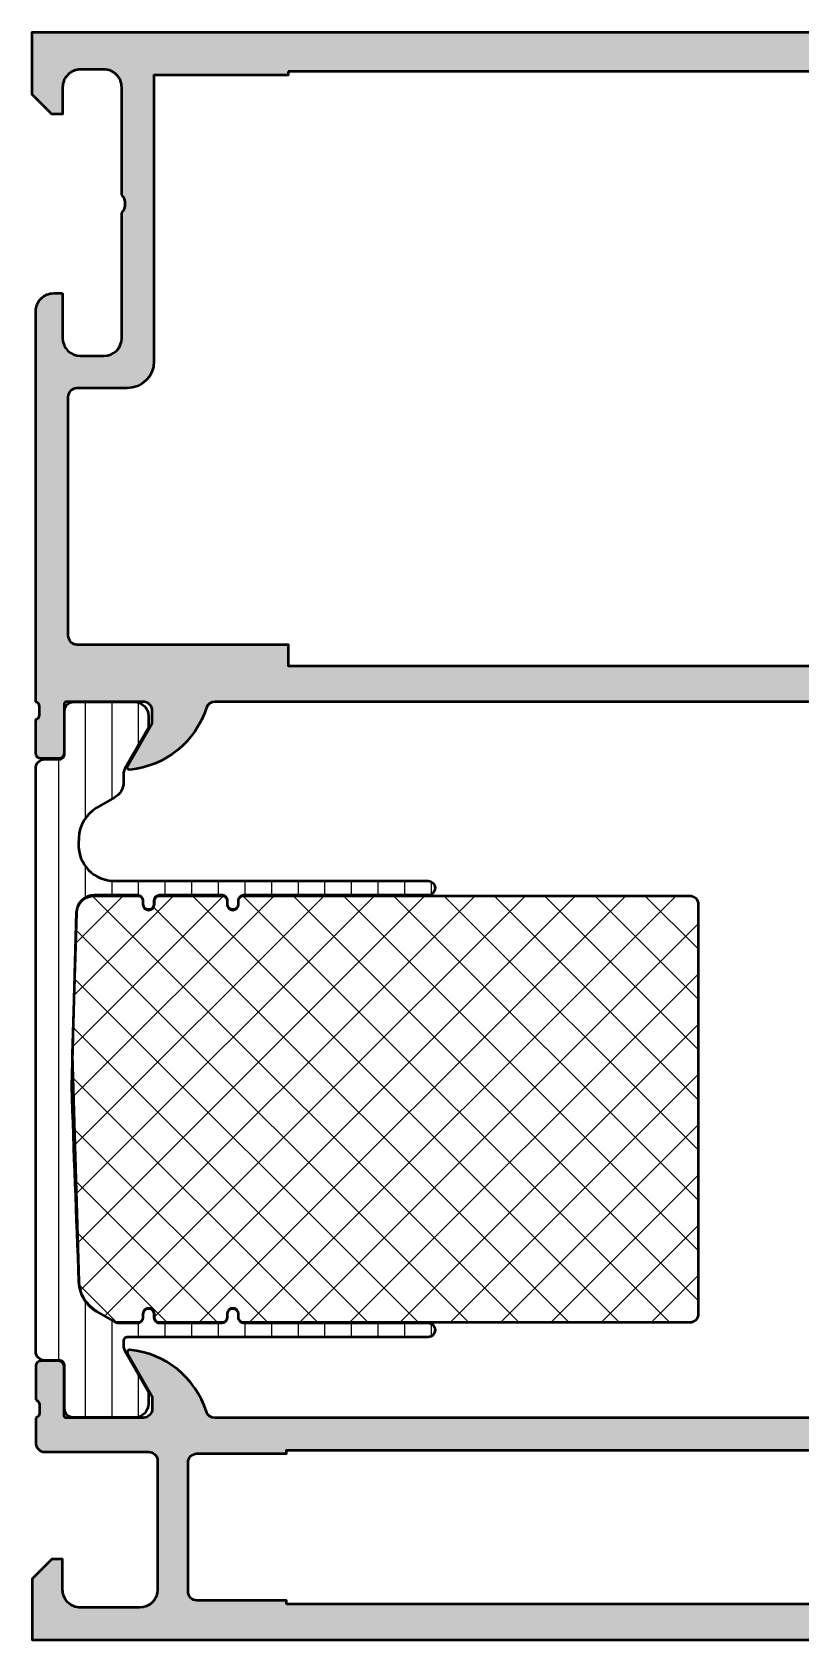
# Model space of a CAD drawing. Extents: x 0 to 111, y 0 to 90.
# Drawn here: x 0 to 42.9, y 0 to 89.8 of the extents above; entities that cross this region are included whole.
import ezdxf

# ---------------------------------------------------------------- set-up
doc = ezdxf.new("R2010")
doc.units = 0
for name, color, linetype, lineweight in [('0S-Alu contour', 7, 'Continuous', 50), ('0S-Alu hatch', 252, 'Continuous', 25), ('0S-Plastic contour', 254, 'Continuous', 50), ('0S-Plastic hatch', 253, 'Continuous', 25), ('0S-PT contour', 91, 'Continuous', 50), ('0S-PT hatch', 103, 'Continuous', 25)]:
    doc.layers.add(name, color=color, linetype=linetype, lineweight=lineweight)

# ---------------------------------------------------------------- blocks, each defined once
blk = doc.blocks.new('439180__2354F98F_A132_4ADD_9F94_4136A7628D00_')
at = {"layer": '0S-PT hatch'}
h = blk.add_hatch(dxfattribs=at)
h.set_pattern_fill('ANSI37', color=256, scale=0.625, angle=90, style=0)
h.set_pattern_definition([(135, (0, 0), (-1.403165018917055, -1.403165018917055), []), (225, (0, 0), (1.403165018917055, -1.403165018917055), [])])
edge = h.paths.add_edge_path()
edge.add_line((37.18214001918626, 41.08368987737298), (37.18214001918627, 18.20368987737291))
edge.add_ellipse((36.70214001918626, 18.20368987737293), major_axis=(-0.480000000000011, 0), ratio=1, start_angle=90, end_angle=180, ccw=False)
edge.add_line((36.70214001918626, 17.72368987737292), (11.80166682665924, 17.72368987737291))
edge.add_ellipse((11.80166682665924, 18.0036898773729), major_axis=(-0.2799999999999905, 0), ratio=1, start_angle=0, end_angle=90.00000000000068, ccw=False)
edge.add_line((11.52166682665925, 18.0036898773729), (11.52166682665925, 18.20368987737294))
edge.add_arc((11.20166682665924, 18.20368987737289), 0.3200000000000092, 0, 180)
edge.add_line((10.88166682665923, 18.20368987737283), (10.88166682665929, 18.00368987737305))
edge.add_ellipse((10.60166682665924, 18.00368987737297), major_axis=(-0.2800000000000526, 0), ratio=1, start_angle=90.00000000000028, end_angle=180, ccw=False)
edge.add_line((10.60166682665924, 17.72368987737292), (7.102139816429328, 17.72368987737291))
edge.add_ellipse((7.10213981642933, 18.00368963885276), major_axis=(-0.2799997614798499, 0), ratio=1, start_angle=0, end_angle=89.99999999999972, ccw=False)
edge.add_line((6.82214005494948, 18.00368963885276), (6.82214005494948, 18.20368963885277))
edge.add_arc((6.502140054949471, 18.20368963885271), 0.3200000000000092, 0, 180)
edge.add_line((6.182140054949462, 18.20368963885266), (6.18214005494952, 18.00368963885287))
edge.add_ellipse((5.902140293469642, 18.00368963885279), major_axis=(-0.2799997614798775, 0), ratio=1, start_angle=90, end_angle=180, ccw=False)
edge.add_line((5.902140293469642, 17.72368987737292), (4.738038885791553, 17.72368987737292))
edge.add_ellipse((4.738038885791543, 17.9036898770043), major_axis=(-0.1799999996313808, 0), ratio=1, start_angle=60.00000534630931, end_angle=90.00000000000313, ccw=False)
edge.add_line((4.648038900521552, 17.74780529624437), (3.611236401120019, 18.34640336937734))
edge.add_ellipse((4.60123623725604, 20.0611337545601), major_axis=(-1.979999992277359, 0), ratio=1, start_angle=2.037914385525198, end_angle=60.000005346308285, ccw=False)
edge.add_line((2.622488566983952, 19.99072333763818), (2.259120682972634, 32.69324249766313))
edge.add_line((2.259120682972634, 32.69324249766313), (2.48528535939044, 40.61585491362116))
edge.add_ellipse((3.464757365342292, 40.58368987737288), major_axis=(-0.9800000000001013, 0), ratio=1, start_angle=269.99999999999994, end_angle=358.1191307489187, ccw=False)
edge.add_line((3.464757365342293, 41.56368987737298), (5.902140500991791, 41.56368987737298))
edge.add_ellipse((5.902140500991785, 41.28368987737302), major_axis=(-0.2799999999999656, 0), ratio=1, start_angle=180, end_angle=269.9999999999989, ccw=False)
edge.add_line((6.182140500991755, 41.28368987737301), (6.182140500991755, 41.08368987737295))
edge.add_arc((6.502140500991735, 41.08368987737295), 0.3199999999999807, 180, 360)
edge.add_line((6.822140500991716, 41.08368987737295), (6.822140500991719, 41.28368987737299))
edge.add_ellipse((7.102140500991712, 41.28368987737299), major_axis=(-0.2799999999999931, 0), ratio=1, start_angle=270.00000000000074, end_angle=360, ccw=False)
edge.add_line((7.102140500991708, 41.56368987737298), (10.60166682665929, 41.56368987737297))
edge.add_ellipse((10.6016668266593, 41.28368987737299), major_axis=(-0.2799999999999869, 0), ratio=1, start_angle=180, end_angle=270.00000000000074, ccw=False)
edge.add_line((10.88166682665929, 41.28368987737299), (10.88166682665929, 41.08368987737297))
edge.add_arc((11.20166682665927, 41.08368987737297), 0.3199999999999807, 180, 360)
edge.add_line((11.52166682665925, 41.08368987737297), (11.52166682665925, 41.28368987737299))
edge.add_ellipse((11.80166682665924, 41.28368987737299), major_axis=(-0.2799999999999922, 0), ratio=1, start_angle=269.99999999999744, end_angle=360, ccw=False)
edge.add_line((11.80166682665926, 41.56368987737298), (36.70214001918626, 41.56368987737297))
edge.add_ellipse((36.70214001918628, 41.08368987737299), major_axis=(-0.4799999999999827, 0), ratio=1, start_angle=180, end_angle=270.0000000000017, ccw=False)
at = {"layer": '0S-PT contour', "color": 7}
for points in [[(3.464757365342293, 41.56368987737298), (5.902140500991791, 41.56368987737298)], [(7.102140500991708, 41.56368987737298), (10.60166682665929, 41.56368987737297)], [(11.80166682665926, 41.56368987737298), (36.70214001918626, 41.56368987737297)], [(2.622488566983952, 19.99072333763818), (2.259120682972634, 32.69324249766313), (2.48528535939044, 40.61585491362116)], [(6.182140500991755, 41.28368987737301), (6.182140500991755, 41.08368987737295)], [(6.822140500991716, 41.08368987737295), (6.822140500991719, 41.28368987737299)], [(10.88166682665929, 41.28368987737299), (10.88166682665929, 41.08368987737297)], [(11.52166682665925, 41.08368987737297), (11.52166682665925, 41.28368987737299)], [(37.18214001918626, 41.08368987737298), (37.18214001918627, 18.20368987737291)], [(4.648038900521552, 17.74780529624437), (3.611236401120019, 18.34640336937734)], [(6.182140054949462, 18.20368963885266), (6.18214005494952, 18.00368963885287)], [(6.82214005494948, 18.00368963885276), (6.82214005494948, 18.20368963885277)], [(10.88166682665923, 18.20368987737283), (10.88166682665929, 18.00368987737305)], [(11.52166682665925, 18.0036898773729), (11.52166682665925, 18.20368987737294)], [(5.902140293469642, 17.72368987737292), (4.738038885791553, 17.72368987737292)], [(10.60166682665924, 17.72368987737292), (7.102139816429328, 17.72368987737291)], [(36.70214001918626, 17.72368987737292), (11.80166682665924, 17.72368987737291)]]:
    blk.add_lwpolyline(points, dxfattribs=at)
at = {"layer": '0S-PT contour', "color": 7, "extrusion": (0, 0, -1)}
for centre, radius, start, end in [((-3.464757365342292, 40.58368987737288), 0.9800000000001013, 1.880869251081301, 90.00000000000007), ((-5.902140500991785, 41.28368987737302), 0.2799999999999656, 90.0000000000011, 180), ((-7.102140500991712, 41.28368987737299), 0.2799999999999931, 0, 89.99999999999928), ((-10.6016668266593, 41.28368987737299), 0.2799999999999869, 89.99999999999928, 180), ((-11.80166682665924, 41.28368987737299), 0.2799999999999922, 0, 90.00000000000254), ((-36.70214001918628, 41.08368987737299), 0.4799999999999827, 89.99999999999831, 180), ((-4.60123623725604, 20.0611337545601), 1.979999992277359, 299.9999946536917, 357.9620856144748), ((-5.902140293469642, 18.00368963885279), 0.2799997614798775, 180, 270), ((-7.10213981642933, 18.00368963885276), 0.2799997614798499, 270.0000000000003, 0), ((-10.60166682665924, 18.00368987737297), 0.2800000000000526, 180, 269.9999999999997), ((-11.80166682665924, 18.0036898773729), 0.2799999999999905, 269.9999999999993, 0), ((-36.70214001918626, 18.20368987737293), 0.4800000000000111, 180, 270), ((-4.738038885791543, 17.9036898770043), 0.1799999996313808, 269.9999999999969, 299.9999946536907)]:
    blk.add_arc(centre, radius, start, end, dxfattribs=at)
at = {"layer": '0S-PT contour', "color": 7}
for centre, radius, start, end in [((6.502140500991735, 41.08368987737295), 0.3199999999999807, 180, 0), ((11.20166682665927, 41.08368987737297), 0.3199999999999807, 180, 0), ((6.502140054949471, 18.20368963885271), 0.3200000000000092, 0, 180), ((11.20166682665924, 18.20368987737289), 0.3200000000000092, 0, 180)]:
    blk.add_arc(centre, radius, start, end, dxfattribs=at)
blk = doc.blocks.new('284257__CEEB3D72_3706_43A6_B25E_BE70467C201C___FA951F8F_7983_479E_BDDA_417FF3A299D3_')
at = {"layer": '0S-Plastic hatch'}
h = blk.add_hatch(dxfattribs=at)
h.set_pattern_fill('ANSI31', color=256, scale=0.4680000000000001, angle=45, style=0)
h.set_pattern_definition([(90, (0, 0), (-1.4859, 0), [])])
edge = h.paths.add_edge_path()
edge.add_line((4.600101479012338, 47.04257644602313), (3.599197473464421, 46.46470437764381))
edge.add_arc((4.599197306485367, 44.73265347366949), 2.000000000000043, 119.9999944763768, 178.2770022894831)
edge.add_line((2.600101562501926, 44.79278837524474), (2.589039088808741, 44.45569687858354))
edge.add_arc((4.587962974801576, 44.39009735108879), 2.000000000000057, 178.1203748409949, 270.0000000000004)
edge.add_line((4.587962974801589, 42.39009735108873), (22.09962788816943, 42.39009735108885))
edge.add_ellipse((22.09962788816942, 41.99009735108885), major_axis=(-0.3999999999999915, 0), ratio=1, start_angle=89.99999999999898, end_angle=269.999999999999, ccw=False)
edge.add_line((22.09962788816941, 41.59009735108886), (11.79962788816938, 41.59009735108886))
edge.add_arc((11.79962788816938, 41.29009735108886), 0.2999999999999971, 90, 180)
edge.add_line((11.49962788816938, 41.29009735108886), (11.49962788816938, 41.09009735108886))
edge.add_ellipse((11.1996278881694, 41.09009735108886), major_axis=(-0.2999999999999829, 0), ratio=1, start_angle=0, end_angle=180, ccw=False)
edge.add_line((10.89962788816941, 41.09009735108886), (10.89962788816941, 41.29009735108886))
edge.add_arc((10.59962788816942, 41.29009735108885), 0.29999999999999, 0, 90.00000000000033)
edge.add_line((10.59962788816942, 41.59009735108884), (7.100101562501836, 41.59009735108884))
edge.add_arc((7.100101562501841, 41.29009735108883), 0.2999999999999971, 90.00000000000102, 180)
edge.add_line((6.800101562501844, 41.29009735108884), (6.800101562501847, 41.09009735108884))
edge.add_ellipse((6.500101562501864, 41.09009735108884), major_axis=(-0.2999999999999829, 0), ratio=1, start_angle=0, end_angle=180, ccw=False)
edge.add_line((6.200101562501881, 41.09009735108884), (6.200101562501881, 41.29009735108888))
edge.add_arc((5.900101562501912, 41.29009735108888), 0.2999999999999687, 0, 89.99999999999797)
edge.add_line((5.900101562501923, 41.59009735108885), (3.462718426852454, 41.59009735108893))
edge.add_arc((3.462718426852419, 40.59009735108883), 1.000000000000099, 89.99999999999801, 178.1203748409627)
edge.add_line((2.46325648385595, 40.62289711483678), (2.190912333450569, 30.92552675741085))
edge.add_arc((1841.318157363059, 93.49086596562775), 1840.191143626237, 181.9483958961053, 182.2880826165981)
edge.add_arc((4.595322556088067, 20.07179498682883), 2.001753992312224, 181.3926263007283, 240.1569301089643)
edge.add_line((3.599197464195096, 18.335490334114), (4.635999963647769, 17.73689226095151))
edge.add_arc((4.735999947301575, 17.91009735072024), 0.199999999631384, 240.0000053463088, 270)
edge.add_line((4.735999947301575, 17.71009735108885), (5.900101354979764, 17.71009735108885))
edge.add_arc((5.900101354979764, 18.01009711256874), 0.2999997614798815, 270, 360)
edge.add_line((6.200101116459645, 18.01009711256882), (6.200101116459588, 18.2100971125686))
edge.add_ellipse((6.5001011164596, 18.21009711256863), major_axis=(-0.3000000000000114, 0), ratio=1, start_angle=180, end_angle=360, ccw=False)
edge.add_line((6.800101116459611, 18.21009711256866), (6.800101116459611, 18.01009711256867))
edge.add_arc((7.100100877939457, 18.01009711256867), 0.299999761479846, 180, 270.0000000000002)
edge.add_line((7.100100877939458, 17.71009735108882), (10.59962788816936, 17.71009735108884))
edge.add_arc((10.59962788816936, 18.01009735108889), 0.300000000000054, 270.0000000000003, 360)
edge.add_line((10.89962788816941, 18.01009735108898), (10.89962788816936, 18.21009735108878))
edge.add_ellipse((11.19962788816937, 18.2100973510888), major_axis=(-0.3000000000000114, 0), ratio=1, start_angle=180, end_angle=360, ccw=False)
edge.add_line((11.49962788816938, 18.21009735108884), (11.49962788816938, 18.01009735108886))
edge.add_arc((11.79962788816937, 18.01009735108886), 0.2999999999999918, 180, 269.9999999999993)
edge.add_line((11.79962788816937, 17.71009735108887), (22.09962788816941, 17.7100973510888))
edge.add_ellipse((22.09962788816942, 17.3100973510888), major_axis=(-0.3999999999999986, 0), ratio=1, start_angle=90.00000000000199, end_angle=270.00000000000205, ccw=False)
edge.add_line((22.09962788816944, 16.9100973510888), (5.30010156250184, 16.91009735108884))
edge.add_arc((5.30010156250184, 16.71009735108892), 0.1999999999999247, 90, 180)
edge.add_line((5.100101562501915, 16.71009735109144), (5.100101562498247, 16.41879077320614))
edge.add_arc((5.600101563006035, 16.41879077319984), 0.5000000005077876, 180, 209.0000000000231)
edge.add_line((5.162791708992314, 16.17638596283032), (6.500101562501836, 13.86009735108907))
edge.add_line((6.500101562501836, 13.86009735108907), (6.500101562501836, 13.21009735108881))
edge.add_ellipse((5.700101562501779, 13.21009735108881), major_axis=(-0.8000000000000566, 0), ratio=1, start_angle=89.9999999999992, end_angle=180, ccw=False)
edge.add_line((5.700101562501767, 12.41009735108875), (2.31010095695514, 12.41009735108881))
edge.add_ellipse((2.310100956955146, 12.91009735108881), major_axis=(-0.5, 0), ratio=1, start_angle=-0.007924623050882929, end_angle=89.99999999999932, ccw=False)
edge.add_line((1.810100961737613, 12.91016650647103), (1.810432890096049, 15.31004012877961))
edge.add_arc((1.510432892965633, 15.31008162200894), 0.2999999999998959, 359.9920753769031, 450.000000000001)
edge.add_line((1.510432892965628, 15.61008162200884), (0.700101562501899, 15.61008162200883))
edge.add_ellipse((0.7001015625018895, 16.11008162200883), major_axis=(-0.5000000000000071, 0), ratio=1, start_angle=0, end_angle=90.00000000000108, ccw=False)
edge.add_line((0.2001015625018818, 16.11008162200883), (0.2001015625018816, 48.69011308016871))
edge.add_ellipse((0.7001015625018419, 48.69011308016872), major_axis=(-0.4999999999999603, 0), ratio=1, start_angle=270.00000000000057, end_angle=360, ccw=False)
edge.add_line((0.7001015625018373, 49.19011308016868), (1.510432892965742, 49.1901130801687))
edge.add_arc((1.510432892965736, 49.49011308016863), 0.2999999999999332, 270.0000000000012, 360.0079247372927)
edge.add_line((1.810432890096106, 49.49015457399581), (1.810100956955319, 51.89002819471014))
edge.add_ellipse((2.310100952172725, 51.89009735108878), major_axis=(-0.5000000000000105, 0), ratio=1, start_angle=-90.00000000000142, end_angle=0.007924737292682948, ccw=False)
edge.add_line((2.310100952172737, 52.39009735108879), (5.700101562501909, 52.39009735108873))
edge.add_ellipse((5.700101562501893, 51.59009735108874), major_axis=(-0.7999999999999972, 0), ratio=1, start_angle=180, end_angle=269.99999999999886, ccw=False)
edge.add_line((6.500101562501893, 51.59009735108874), (6.500101562501892, 50.94009735108889))
edge.add_line((6.500101562501892, 50.94009735108889), (5.162791708943514, 48.62380873926301))
edge.add_arc((5.60010156261993, 48.38140392908089), 0.5000000001219166, 151.0000000000208, 180)
edge.add_line((5.100101562498013, 48.38140392907683), (5.100101562501862, 47.90860189801835))
edge.add_ellipse((4.100101562501899, 47.90860189801025), major_axis=(-0.9999999999999626, 0), ratio=1, start_angle=119.99999447637649, end_angle=180, ccw=False)
at = {"layer": '0S-Plastic contour', "color": 7}
for points in [[(2.310100952172737, 52.39009735108879), (5.700101562501909, 52.39009735108873)], [(1.810432890096106, 49.49015457399581), (1.810100956955319, 51.89002819471014)], [(6.500101562501893, 51.59009735108874), (6.500101562501892, 50.94009735108889), (5.162791708943514, 48.62380873926301)], [(0.2001015625018818, 16.11008162200883), (0.2001015625018816, 48.69011308016871)], [(0.7001015625018373, 49.19011308016868), (1.510432892965742, 49.1901130801687)], [(5.100101562498013, 48.38140392907683), (5.100101562501862, 47.90860189801835)], [(4.600101479012338, 47.04257644602313), (3.599197473464421, 46.46470437764381)], [(2.600101562501926, 44.79278837524474), (2.589039088808741, 44.45569687858354)], [(4.587962974801589, 42.39009735108873), (22.09962788816943, 42.39009735108885)], [(5.900101562501923, 41.59009735108885), (3.462718426852454, 41.59009735108893)], [(10.59962788816942, 41.59009735108884), (7.100101562501836, 41.59009735108884)], [(22.09962788816941, 41.59009735108886), (11.79962788816938, 41.59009735108886)], [(2.46325648385595, 40.62289711483678), (2.190912333450569, 30.92552675741085)], [(6.200101562501881, 41.09009735108884), (6.200101562501881, 41.29009735108888)], [(6.800101562501844, 41.29009735108884), (6.800101562501847, 41.09009735108884)], [(10.89962788816941, 41.09009735108886), (10.89962788816941, 41.29009735108886)], [(11.49962788816938, 41.29009735108886), (11.49962788816938, 41.09009735108886)], [(3.599197464195096, 18.335490334114), (4.635999963647769, 17.73689226095151)], [(6.200101116459645, 18.01009711256882), (6.200101116459588, 18.2100971125686)], [(6.800101116459611, 18.21009711256866), (6.800101116459611, 18.01009711256867)], [(10.89962788816941, 18.01009735108898), (10.89962788816936, 18.21009735108878)], [(11.49962788816938, 18.21009735108884), (11.49962788816938, 18.01009735108886)], [(4.735999947301575, 17.71009735108885), (5.900101354979764, 17.71009735108885)], [(7.100100877939458, 17.71009735108882), (10.59962788816936, 17.71009735108884)], [(11.79962788816937, 17.71009735108887), (22.09962788816941, 17.7100973510888)], [(5.100101562501915, 16.71009735109144), (5.100101562498247, 16.41879077320614)], [(5.162791708992314, 16.17638596283032), (6.500101562501836, 13.86009735108907), (6.500101562501836, 13.21009735108881)], [(22.09962788816944, 16.9100973510888), (5.30010156250184, 16.91009735108884)], [(1.510432892965628, 15.61008162200884), (0.700101562501899, 15.61008162200883)], [(1.810100961737613, 12.91016650647103), (1.810432890096049, 15.31004012877961)], [(5.700101562501767, 12.41009735108875), (2.31010095695514, 12.41009735108881)]]:
    blk.add_lwpolyline(points, dxfattribs=at)
at = {"layer": '0S-Plastic contour', "color": 7, "extrusion": (0, 0, -1)}
for centre, radius, start, end in [((-2.310100952172725, 51.89009735108878), 0.5000000000000105, 359.9920752627073, 90.00000000000142), ((-5.700101562501893, 51.59009735108874), 0.7999999999999972, 90.00000000000115, 180), ((-0.7001015625018419, 48.69011308016872), 0.4999999999999603, 0, 89.99999999999946), ((-4.100101562501899, 47.90860189801025), 0.9999999999999626, 180, 240.0000055236236), ((-22.09962788816942, 41.99009735108885), 0.3999999999999915, 90.00000000000102, 270.000000000001), ((-6.500101562501864, 41.09009735108884), 0.2999999999999829, 180, 0), ((-11.1996278881694, 41.09009735108886), 0.2999999999999829, 180, 0), ((-6.5001011164596, 18.21009711256863), 0.3000000000000114, 0, 180), ((-11.19962788816937, 18.2100973510888), 0.3000000000000114, 0, 180), ((-22.09962788816942, 17.3100973510888), 0.3999999999999986, 89.99999999999797, 269.999999999998), ((-0.7001015625018895, 16.11008162200883), 0.5000000000000071, 269.9999999999989, 0), ((-2.310100956955146, 12.91009735108881), 0.5, 270.0000000000007, 0.0079246230508812), ((-5.700101562501779, 13.21009735108881), 0.8000000000000566, 180, 270.0000000000008)]:
    blk.add_arc(centre, radius, start, end, dxfattribs=at)
at = {"layer": '0S-Plastic contour', "color": 7}
for centre, radius, start, end in [((1.510432892965736, 49.49011308016863), 0.2999999999999332, 270.0000000000012, 0.0079247372927619), ((5.60010156261993, 48.38140392908089), 0.5000000001219166, 151.0000000000208, 180), ((4.599197306485367, 44.73265347366949), 2.000000000000043, 119.9999944763768, 178.2770022894831), ((4.587962974801576, 44.39009735108879), 2.000000000000057, 178.1203748409949, 270.0000000000004), ((3.462718426852419, 40.59009735108883), 1.000000000000099, 89.99999999999801, 178.1203748409627), ((5.900101562501912, 41.29009735108888), 0.2999999999999687, 0, 89.99999999999797), ((7.100101562501841, 41.29009735108883), 0.2999999999999971, 90.00000000000102, 180), ((10.59962788816942, 41.29009735108885), 0.29999999999999, 0, 90.00000000000033), ((11.79962788816938, 41.29009735108886), 0.2999999999999971, 90, 180), ((1841.318157363059, 93.49086596562775), 1840.191143626237, 181.9483958961053, 182.2880826165981), ((4.595322556088067, 20.07179498682883), 2.001753992312224, 181.3926263007283, 240.1569301089643), ((5.900101354979764, 18.01009711256874), 0.2999997614798815, 270, 0), ((7.100100877939457, 18.01009711256867), 0.299999761479846, 180, 270.0000000000002), ((10.59962788816936, 18.01009735108889), 0.300000000000054, 270.0000000000003, 0), ((11.79962788816937, 18.01009735108886), 0.2999999999999918, 180, 269.9999999999993), ((4.735999947301575, 17.91009735072024), 0.199999999631384, 240.0000053463088, 270), ((5.30010156250184, 16.71009735108892), 0.1999999999999247, 90, 180), ((5.600101563006035, 16.41879077319984), 0.5000000005077876, 180, 209.0000000000231), ((1.510432892965633, 15.31008162200894), 0.2999999999998959, 359.9920753769031, 90.00000000000102)]:
    blk.add_arc(centre, radius, start, end, dxfattribs=at)
blk = doc.blocks.new('438230__B1112C78_155A_4A81_A418_74E95993F73A_')
at = {"layer": '0S-Alu hatch'}
h = blk.add_hatch(color=256, dxfattribs=at)
edge = h.paths.add_edge_path()
edge.add_line((1.700000000000006, 75.21339745962156), (1.700000000000007, 72.71339745962158))
edge.add_arc((2.700000000000007, 72.71339745962158), 1, 180, 270)
edge.add_line((2.700000000000007, 71.71339745962158), (3.999999999999997, 71.71339745962158))
edge.add_arc((3.999999999999997, 72.71339745962158), 1.000000000000014, 270, 360)
edge.add_line((5.000000000000011, 72.71339745962158), (5.000000000000007, 79.71339745962158))
edge.add_arc((4.475000000000006, 80.21339745962158), 0.7250000000000004, 316.3971810272964, 403.6028189727036)
edge.add_line((5.000000000000007, 80.71339745962158), (5.000000000000003, 86.71339745962159))
edge.add_arc((4.000000000000003, 86.71339745962159), 1, 0, 90.00000000000063)
edge.add_line((3.999999999999992, 87.71339745962158), (2.699999999999995, 87.71339745962158))
edge.add_arc((2.699999999999982, 86.7133974596216), 0.9999999999999715, 89.99999999999923, 180)
edge.add_line((1.70000000000001, 86.7133974596216), (1.700000000000005, 85.21339745962155))
edge.add_line((1.700000000000005, 85.21339745962155), (1.099999999999996, 85.21339745962158))
edge.add_line((1.099999999999996, 85.21339745962158), (7.8e-15, 86.31339745962156))
edge.add_line((7.8e-15, 86.31339745962156), (7.1e-15, 89.80000000000003))
edge.add_line((7.1e-15, 89.80000000000003), (86.00000000000003, 89.80000000000003))
edge.add_line((86.00000000000003, 89.80000000000003), (86.00000000000003, 86.40000000000002))
edge.add_line((86.00000000000003, 86.40000000000002), (84.90000000000003, 85.30000000000003))
edge.add_line((84.90000000000003, 85.30000000000003), (84.30000000000001, 85.29999999999998))
edge.add_line((84.30000000000001, 85.29999999999998), (84.30000000000001, 86.79999999999997))
edge.add_arc((83.3, 86.79999999999997), 1.000000000000028, 0, 90)
edge.add_line((83.3, 87.79999999999998), (82.00000000000001, 87.80000000000001))
edge.add_arc((82.00000000000001, 86.80000000000001), 1, 90, 180)
edge.add_line((81.00000000000003, 86.80000000000001), (81.00000000000003, 80.80000000000001))
edge.add_arc((81.52500000000003, 80.30000000000001), 0.7250000000000041, 136.3971810272967, 223.6028189727033)
edge.add_line((81.00000000000003, 79.80000000000001), (81.00000000000003, 72.80000000000001))
edge.add_arc((82.00000000000001, 72.80000000000001), 1, 180, 270)
edge.add_line((82.00000000000001, 71.80000000000001), (83.30000000000001, 71.80000000000001))
edge.add_arc((83.30000000000001, 72.80000000000001), 1, 270, 360)
edge.add_line((84.30000000000001, 72.80000000000001), (84.30000000000001, 75.30000000000001))
edge.add_line((84.30000000000001, 75.30000000000001), (84.80000000000003, 75.30000000000001))
edge.add_ellipse((84.80000000000003, 74.30000000000003), major_axis=(-0.9999999999999857, 0), ratio=1, start_angle=180, end_angle=270.0000000000008, ccw=False)
edge.add_line((85.80000000000001, 74.30000000000001), (85.80000000000001, 69.79999999999998))
edge.add_ellipse((85.29999999999998, 69.8), major_axis=(-0.5000000000000142, 0), ratio=1, start_angle=90, end_angle=180, ccw=False)
edge.add_line((85.29999999999998, 69.29999999999998), (84.30000000000005, 69.29999999999998))
edge.add_line((84.30000000000005, 69.29999999999998), (84.30000000000001, 70.10000000000002))
edge.add_line((84.30000000000001, 70.10000000000002), (81.30000000000003, 70.10000000000001))
edge.add_arc((81.30000000000003, 69.79999999999998), 0.3000000000000256, 90, 180)
edge.add_line((81, 69.79999999999995), (80.99999999999994, 52.39999999999929))
edge.add_arc((81.078836446543, 52.13247940800618), 0.2788950563274228, 106.4198764194943, 181.164589374096)
edge.add_line((80.79999899999996, 52.12681100000782), (80.79999899999996, 51.67321700000775))
edge.add_arc((81.0788670956431, 51.66755634053071), 0.2789255417371288, 178.8371299271175, 253.5754054446453)
edge.add_line((80.99999999999994, 51.40001300000779), (80.99999999999991, 49.52000199999928))
edge.add_ellipse((80.69999999999995, 49.52000199999926), major_axis=(-0.2999999999999829, 0), ratio=1, start_angle=90, end_angle=180, ccw=False)
edge.add_line((80.69999999999995, 49.22000199999928), (79.72002568095715, 49.2200019999993))
edge.add_ellipse((79.72002568095716, 49.52000199999929), major_axis=(-0.29999999999999, 0), ratio=1, start_angle=0, end_angle=89.99999999999733, ccw=False)
edge.add_line((79.42002568095717, 49.52000199999928), (79.42002568095717, 52.27999999999927))
edge.add_arc((79.30002568095716, 52.27999999999927), 0.1200000000000045, 0, 89.99999999999324)
edge.add_line((79.30002568095718, 52.39999999999928), (75, 52.39999999999956))
edge.add_arc((74.99999999999997, 51.89999999999965), 0.4999999999999148, 89.99999999999675, 180)
edge.add_line((74.50000000000006, 51.89999999999969), (74.5, 51.19999999999979))
edge.add_line((74.5, 51.19999999999979), (75.88149545762249, 48.80717967697222))
edge.add_ellipse((75.76188021535182, 48.73811978464805), major_axis=(-0.1381197846483106, 0), ratio=1, start_angle=84.37742244919338, end_angle=210.0000000000034, ccw=False)
edge.add_ellipse((76.23822324117454, 53.5766088618431), major_axis=(-4.999999999995636, 0), ratio=1, start_angle=17.748416356070322, end_angle=84.37742244919423, ccw=False)
edge.add_arc((71.00000000000117, 51.89999999999542), 0.5000000000039139, 17.74841635607026, 90)
edge.add_line((71.00000000000117, 52.39999999999933), (10.20000000000104, 52.39999999999983))
edge.add_arc((10.20000000000103, 51.89999999999745), 0.5000000000023804, 89.99999999999959, 162.2515836439357)
edge.add_ellipse((4.961776758827391, 53.57660886184467), major_axis=(-4.999999999997287, 0), ratio=1, start_angle=95.622577550784, end_angle=162.2515836439353, ccw=False)
edge.add_ellipse((5.43811978464842, 48.73811978464797), major_axis=(-0.138119784648484, 0), ratio=1, start_angle=-29.999999999998977, end_angle=95.62257755077769, ccw=False)
edge.add_line((5.318504542377592, 48.8071796769722), (6.699999999999974, 51.19999999999977))
edge.add_line((6.699999999999974, 51.19999999999977), (6.700000000000082, 51.89999999999933))
edge.add_arc((6.20000000000016, 51.89999999999942), 0.4999999999999148, 0, 90.00000000000072)
edge.add_line((6.200000000000154, 52.39999999999934), (1.899974319042696, 52.39999999999928))
edge.add_arc((1.899974319042697, 52.27999999999928), 0.1199999999999974, 90.00000000000075, 180)
edge.add_line((1.7799743190427, 52.27999999999928), (1.779974319042699, 49.52000199999929))
edge.add_ellipse((1.479974319042677, 49.52000199999931), major_axis=(-0.300000000000022, 0), ratio=1, start_angle=90.0000000000012, end_angle=180, ccw=False)
edge.add_line((1.479974319042684, 49.22000199999928), (0.4999999999999134, 49.2200019999993))
edge.add_ellipse((0.4999999999999153, 49.5200019999993), major_axis=(-0.3000000000000043, 0), ratio=1, start_angle=0, end_angle=89.99999999999972, ccw=False)
edge.add_line((0.199999999999914, 49.5200019999993), (0.199999999999914, 51.40001300000781))
edge.add_arc((0.1211329043567527, 51.66755634053075), 0.2789255417371423, 286.4245945553538, 361.1628700728862)
edge.add_line((0.4000009999999136, 51.6732170000078), (0.4000009999999144, 52.12681100000803))
edge.add_arc((0.1211635534569948, 52.13247940800617), 0.2788950563273018, 358.8354106259488, 433.5801235805073)
edge.add_line((0.200000000000003, 52.39999999999916), (0.2000000000000059, 74.21339745962156))
edge.add_ellipse((1.199999999999996, 74.21339745962158), major_axis=(-0.9999999999999905, 0), ratio=1, start_angle=269.99999999999943, end_angle=360, ccw=False)
edge.add_line((1.200000000000005, 75.21339745962156), (1.700000000000006, 75.21339745962156))
edge = h.paths.add_edge_path()
edge.add_line((14.30000000000001, 87.6), (14.3, 87.39999999999998))
edge.add_line((14.3, 87.39999999999998), (6.800000000000007, 87.4))
edge.add_line((6.800000000000007, 87.4), (6.800000000000006, 71.41339745962159))
edge.add_ellipse((5.300000000000006, 71.41339745962159), major_axis=(-1.5, 0), ratio=1, start_angle=90.00000000000028, end_angle=180, ccw=False)
edge.add_line((5.300000000000014, 69.91339745962159), (2.499999999999991, 69.91339745962156))
edge.add_arc((2.499999999999991, 69.41339745962159), 0.4999999999999858, 90, 180)
edge.add_line((2.000000000000005, 69.4133974596216), (2.000000000000003, 56.1))
edge.add_arc((2.499999999999997, 56.10000000000001), 0.4999999999999943, 180, 269.9999999999999)
edge.add_line((2.499999999999996, 55.60000000000001), (14.30000000000001, 55.6))
edge.add_line((14.30000000000001, 55.6), (14.3, 54.39999999999979))
edge.add_line((14.3, 54.39999999999979), (71.69999999999996, 54.39999999999933))
edge.add_line((71.69999999999996, 54.39999999999933), (71.69999999999993, 55.60000000000001))
edge.add_line((71.69999999999993, 55.60000000000001), (78.69999999999993, 55.60000000000002))
edge.add_arc((78.69999999999993, 56.10000000000002), 0.5, 270, 360)
edge.add_line((79.19999999999993, 56.10000000000002), (79.19999999999993, 86.90000000000003))
edge.add_arc((78.69999999999996, 86.90000000000003), 0.4999999999999716, 0, 90)
edge.add_line((78.69999999999996, 87.4), (71.69999999999993, 87.4))
edge.add_line((71.69999999999993, 87.4), (71.69999999999996, 87.60000000000004))
edge.add_line((71.69999999999996, 87.60000000000004), (14.30000000000001, 87.6))
at = {"layer": '0S-Alu contour', "color": 7}
for points in [[(1.70000000000001, 86.7133974596216), (1.700000000000005, 85.21339745962155), (1.099999999999996, 85.21339745962158), (7.8e-15, 86.31339745962156), (7.1e-15, 89.80000000000003), (86.00000000000003, 89.80000000000003), (86.00000000000003, 86.40000000000002), (84.90000000000003, 85.30000000000003), (84.30000000000001, 85.29999999999998), (84.30000000000001, 86.79999999999997)], [(3.999999999999992, 87.71339745962158), (2.699999999999995, 87.71339745962158)], [(14.30000000000001, 87.6), (14.3, 87.39999999999998), (6.800000000000007, 87.4), (6.800000000000006, 71.41339745962159)], [(78.69999999999996, 87.4), (71.69999999999993, 87.4), (71.69999999999996, 87.60000000000004), (14.30000000000001, 87.6)], [(83.3, 87.79999999999998), (82.00000000000001, 87.80000000000001)], [(5.000000000000007, 80.71339745962158), (5.000000000000003, 86.71339745962159)], [(79.19999999999993, 56.10000000000002), (79.19999999999993, 86.90000000000003)], [(81.00000000000003, 86.80000000000001), (81.00000000000003, 80.80000000000001)], [(5.000000000000011, 72.71339745962158), (5.000000000000007, 79.71339745962158)], [(81.00000000000003, 79.80000000000001), (81.00000000000003, 72.80000000000001)], [(1.200000000000005, 75.21339745962156), (1.700000000000006, 75.21339745962156)], [(1.700000000000006, 75.21339745962156), (1.700000000000007, 72.71339745962158)], [(84.30000000000001, 72.80000000000001), (84.30000000000001, 75.30000000000001), (84.80000000000003, 75.30000000000001)], [(0.200000000000003, 52.39999999999916), (0.2000000000000059, 74.21339745962156)], [(85.80000000000001, 74.30000000000001), (85.80000000000001, 69.79999999999998)], [(2.700000000000007, 71.71339745962158), (3.999999999999997, 71.71339745962158)], [(82.00000000000001, 71.80000000000001), (83.30000000000001, 71.80000000000001)], [(85.29999999999998, 69.29999999999998), (84.30000000000005, 69.29999999999998), (84.30000000000001, 70.10000000000002), (81.30000000000003, 70.10000000000001)], [(2.000000000000005, 69.4133974596216), (2.000000000000003, 56.1)], [(5.300000000000014, 69.91339745962159), (2.499999999999991, 69.91339745962156)], [(81, 69.79999999999995), (80.99999999999994, 52.39999999999929)], [(2.499999999999996, 55.60000000000001), (14.30000000000001, 55.6), (14.3, 54.39999999999979), (71.69999999999996, 54.39999999999933), (71.69999999999993, 55.60000000000001), (78.69999999999993, 55.60000000000002)], [(0.4000009999999136, 51.6732170000078), (0.4000009999999144, 52.12681100000803)], [(1.7799743190427, 52.27999999999928), (1.779974319042699, 49.52000199999929)], [(6.200000000000154, 52.39999999999934), (1.899974319042696, 52.39999999999928)], [(71.00000000000117, 52.39999999999933), (10.20000000000104, 52.39999999999983)], [(79.30002568095718, 52.39999999999928), (75, 52.39999999999956)], [(79.42002568095717, 49.52000199999928), (79.42002568095717, 52.27999999999927)], [(80.79999899999996, 52.12681100000782), (80.79999899999996, 51.67321700000775)], [(0.199999999999914, 49.5200019999993), (0.199999999999914, 51.40001300000781)], [(5.318504542377592, 48.8071796769722), (6.699999999999974, 51.19999999999977), (6.700000000000082, 51.89999999999933)], [(74.50000000000006, 51.89999999999969), (74.5, 51.19999999999979), (75.88149545762249, 48.80717967697222)], [(80.99999999999994, 51.40001300000779), (80.99999999999991, 49.52000199999928)], [(1.479974319042684, 49.22000199999928), (0.4999999999999134, 49.2200019999993)], [(80.69999999999995, 49.22000199999928), (79.72002568095715, 49.2200019999993)]]:
    blk.add_lwpolyline(points, dxfattribs=at)
for centre, radius, start, end in [((2.699999999999982, 86.7133974596216), 0.9999999999999715, 89.99999999999923, 180), ((4.000000000000003, 86.71339745962159), 1, 0, 90.00000000000063), ((78.69999999999996, 86.90000000000003), 0.4999999999999716, 0, 90), ((82.00000000000001, 86.80000000000001), 1, 90, 180), ((83.3, 86.79999999999997), 1.000000000000028, 0, 90), ((4.475000000000006, 80.21339745962158), 0.7250000000000004, 316.3971810272964, 43.6028189727036), ((81.52500000000003, 80.30000000000001), 0.7250000000000041, 136.3971810272967, 223.6028189727033), ((82.00000000000001, 72.80000000000001), 1, 180, 270), ((83.30000000000001, 72.80000000000001), 1, 270, 0), ((2.700000000000007, 72.71339745962158), 1, 180, 270), ((3.999999999999997, 72.71339745962158), 1.000000000000014, 270, 0), ((81.30000000000003, 69.79999999999998), 0.3000000000000256, 90, 180), ((2.499999999999991, 69.41339745962159), 0.4999999999999858, 90, 180), ((2.499999999999997, 56.10000000000001), 0.4999999999999943, 180, 269.9999999999999), ((78.69999999999993, 56.10000000000002), 0.5, 270, 0), ((0.1211635534569948, 52.13247940800617), 0.2788950563273018, 358.8354106259488, 73.58012358050736), ((1.899974319042697, 52.27999999999928), 0.1199999999999974, 90.00000000000075, 180), ((6.20000000000016, 51.89999999999942), 0.4999999999999148, 0, 90.00000000000072), ((10.20000000000103, 51.89999999999745), 0.5000000000023804, 89.99999999999959, 162.2515836439357), ((71.00000000000117, 51.89999999999542), 0.5000000000039139, 17.74841635607026, 90), ((74.99999999999997, 51.89999999999965), 0.4999999999999148, 89.99999999999675, 180), ((79.30002568095716, 52.27999999999927), 0.1200000000000045, 0, 89.99999999999324), ((81.078836446543, 52.13247940800618), 0.2788950563274228, 106.4198764194943, 181.164589374096), ((0.1211329043567527, 51.66755634053075), 0.2789255417371423, 286.4245945553538, 1.162870072886224), ((81.0788670956431, 51.66755634053071), 0.2789255417371288, 178.8371299271175, 253.5754054446453)]:
    blk.add_arc(centre, radius, start, end, dxfattribs=at)
at = {"layer": '0S-Alu contour', "color": 7, "extrusion": (0, 0, -1)}
for centre, radius, start, end in [((-1.199999999999996, 74.21339745962158), 0.9999999999999905, 0, 90.00000000000055), ((-84.80000000000003, 74.30000000000003), 0.9999999999999857, 89.9999999999992, 180), ((-5.300000000000006, 71.41339745962159), 1.5, 180, 269.9999999999997), ((-85.29999999999998, 69.8), 0.5000000000000142, 180, 270), ((-4.961776758827391, 53.57660886184467), 4.999999999997288, 197.7484163560648, 264.377422449216), ((-76.23822324117454, 53.5766088618431), 4.999999999995636, 275.6225775508059, 342.2515836439297), ((-0.4999999999999153, 49.5200019999993), 0.3000000000000043, 270.0000000000003, 0), ((-1.479974319042677, 49.52000199999931), 0.300000000000022, 180, 269.9999999999988), ((-79.72002568095716, 49.52000199999929), 0.29999999999999, 270.0000000000027, 0), ((-80.69999999999995, 49.52000199999926), 0.2999999999999829, 180, 270), ((-5.43811978464842, 48.73811978464797), 0.138119784648484, 264.3774224492223, 29.99999999999901), ((-75.76188021535182, 48.73811978464805), 0.1381197846483106, 149.9999999999966, 275.6225775508066)]:
    blk.add_arc(centre, radius, start, end, dxfattribs=at)
blk = doc.blocks.new('438240__B87CA4B3_F962_48E2_815E_63C7ECC30799_')
at = {"layer": '0S-Alu hatch'}
h = blk.add_hatch(color=256, dxfattribs=at)
edge = h.paths.add_edge_path()
edge.add_line((0.2001015625020273, 12.40009735107643), (0.2001015625021126, 11.00000007629561))
edge.add_arc((0.700101562502077, 11.00000007629564), 0.4999999999999645, 180, 270.000000000131)
edge.add_line((0.7001015625032199, 10.50000007629567), (6.500003635543926, 10.50000007630893))
edge.add_ellipse((6.500003635543925, 10.00000371565222), major_axis=(-0.4999963606567182, 0), ratio=1, start_angle=180, end_angle=269.9999999999999, ccw=False)
edge.add_line((6.999999996200644, 10.00000371566581), (6.999999996383209, 2.8000229191938))
edge.add_ellipse((5.999980085835398, 2.800022919193804), major_axis=(-1.000019910547811, 0), ratio=1, start_angle=90.00000000000051, end_angle=180, ccw=False)
edge.add_line((5.999980085835407, 1.800003008645993), (2.700012203204278, 1.800003008844172))
edge.add_ellipse((2.699981218687446, 2.799972024316699), major_axis=(-0.9999690159525622, 0), ratio=1, start_angle=-0.0017821681809095935, end_angle=90.00177533705221, ccw=False)
edge.add_line((1.700012203218619, 2.800003128055545), (1.700012203218648, 4.500000076295421))
edge.add_line((1.700012203218648, 4.500000076295421), (1.100006099702966, 4.500000076295663))
edge.add_line((1.100006099702966, 4.500000076295663), (-5.68e-14, 3.400001602174597))
edge.add_line((-5.68e-14, 3.400001602174597), (0, 0))
edge.add_line((0, 0), (110.5000023803732, -2.89e-14))
edge.add_arc((110.5000023803732, 0.4999999999999711), 0.5, 270, 360)
edge.add_line((111.0000023803732, 0.499999999999971), (111.0000023803732, 4.499999999999957))
edge.add_arc((110.5000023803732, 4.499999999999957), 0.5, 0, 90)
edge.add_line((110.5000023803732, 4.999999999999957), (109.2000023803732, 4.999999999999957))
edge.add_arc((109.2000023803732, 4.499999999999957), 0.5, 90, 180)
edge.add_line((108.7000023803732, 4.499999999999971), (108.7000023803732, 3.999999999999957))
edge.add_line((108.7000023803732, 3.999999999999957), (109.7000023803732, 3.999999999999957))
edge.add_line((109.7000023803732, 3.999999999999957), (109.7000023803732, 2.500000000000005))
edge.add_ellipse((108.7000023803732, 2.499999999999996), major_axis=(-1.000000000000042, 0), ratio=1, start_angle=90.0000000000008, end_angle=180, ccw=False)
edge.add_line((108.7000023803732, 1.499999999999957), (104.7000023803732, 1.499999999999961))
edge.add_ellipse((104.7000023803732, 2.499999999999946), major_axis=(-0.9999999999999853, 0), ratio=1, start_angle=0, end_angle=90.0000000000008, ccw=False)
edge.add_line((103.7000023803732, 2.499999999999952), (103.7000023803732, 3.999999999999957))
edge.add_line((103.7000023803732, 3.999999999999957), (104.7000023803732, 3.999999999999957))
edge.add_line((104.7000023803732, 3.999999999999957), (104.7000023803732, 4.499999999999987))
edge.add_arc((104.2000023803732, 4.499999999999973), 0.5, 0, 90)
edge.add_line((104.2000023803732, 4.999999999999973), (101.4000023803732, 4.999999999999958))
edge.add_arc((101.4000023803732, 4.499999999999972), 0.5, 90.0000000000016, 180)
edge.add_line((100.9000023803732, 4.500000000000007), (100.9000023803732, 4.300000000000001))
edge.add_arc((101.4000023803732, 4.299999999999966), 0.5000000000000142, 180, 270)
edge.add_line((101.4000023803732, 3.799999999999951), (101.9000023803732, 3.799999999999963))
edge.add_ellipse((101.9000023803732, 3.299999999999924), major_axis=(-0.5000000000000387, 0), ratio=1, start_angle=180, end_angle=269.9999999999984, ccw=False)
edge.add_line((102.4000023803732, 3.299999999999926), (102.4000023803732, 2.499999999999975))
edge.add_ellipse((101.9000023803732, 2.499999999999984), major_axis=(-0.5000000000000285, 0), ratio=1, start_angle=90, end_angle=180, ccw=False)
edge.add_line((101.9000023803732, 1.999999999999957), (86.10000238037355, 1.999999999999957))
edge.add_line((86.10000238037355, 1.999999999999957), (80.02875533038524, 2.433660503570568))
edge.add_ellipse((80.10000238037316, 3.431119203401256), major_axis=(-0.9999999999999536, 0), ratio=1, start_angle=0, end_angle=85.9143832200254, ccw=False)
edge.add_line((79.10000238037318, 3.431119203401258), (79.10000238037321, 10.09999855041673))
edge.add_ellipse((79.60000238037341, 10.09999855041674), major_axis=(-0.500000000000199, 0), ratio=1, start_angle=269.99999999997397, end_angle=360, ccw=False)
edge.add_line((79.60000238037365, 10.59999855041694), (80.50010156250184, 10.59999855041654))
edge.add_arc((80.50010156250207, 11.09999855041664), 0.5000000000000995, 269.9999999999739, 360)
edge.add_line((81.00010156250217, 11.09999855041672), (81.00010156250197, 12.40009735107625))
edge.add_ellipse((81.078938009045, 12.66761794306937), major_axis=(-0.2788950563274393, 0), ratio=1, start_angle=-1.1645893740890756, end_angle=73.58012358050968, ccw=False)
edge.add_line((80.80010056250195, 12.6732863510677), (80.80010056250197, 13.12688035106721))
edge.add_ellipse((81.07896865814513, 13.1325410105448), major_axis=(-0.2789255417371542, 0), ratio=1, start_angle=-73.57540544464689, end_angle=1.1628700729953039, ccw=False)
edge.add_line((81.00010156250197, 13.40008435106775), (81.00010156250197, 15.28009535107626))
edge.add_arc((80.70010156250196, 15.28009535107626), 0.2999999999999971, 0, 90)
edge.add_line((80.70010156250196, 15.58009535107625), (79.72012724345916, 15.58009535107626))
edge.add_arc((79.72012724345915, 15.28009535107626), 0.2999999999999971, 89.99999999999729, 180)
edge.add_line((79.42012724345913, 15.28009535107626), (79.42012724345918, 12.52009735107626))
edge.add_ellipse((79.30012724345917, 12.52009735107627), major_axis=(-0.1200000000000045, 0), ratio=1, start_angle=90, end_angle=180, ccw=False)
edge.add_line((79.30012724345917, 12.40009735107626), (75.0001015625021, 12.40009735107607))
edge.add_ellipse((75.00010156250207, 12.90009735107605), major_axis=(-0.4999999999999752, 0), ratio=1, start_angle=0, end_angle=90.00000000000318, ccw=False)
edge.add_line((74.5001015625021, 12.90009735107598), (74.50010156250201, 13.60009735107583))
edge.add_line((74.50010156250201, 13.60009735107583), (75.88159702012454, 15.99291767410341))
edge.add_arc((75.76198177785386, 16.06197756642759), 0.1381197846483432, 329.9999999999958, 455.6225775508052)
edge.add_arc((76.23832480367663, 11.22348848923264), 4.999999999995551, 95.62257755080682, 166.3894090936441)
edge.add_line((71.37873720942684, 12.40009735107632), (10.20010156250315, 12.40009735107579))
edge.add_ellipse((10.20010156250314, 12.90009735107774), major_axis=(-0.5000000000019558, 0), ratio=1, start_angle=17.748416356064524, end_angle=90.0000000000008, ccw=False)
edge.add_arc((4.961878321329496, 11.2234884892305), 4.999999999997726, 17.74841635606501, 84.37742244921724)
edge.add_arc((5.438221347150445, 16.06197756642767), 0.138119784648471, 84.3774224492162, 209.9999999999999)
edge.add_line((5.318606104879633, 15.99291767410343), (6.700101562501998, 13.60009735107588))
edge.add_line((6.700101562501998, 13.60009735107588), (6.700101562502112, 12.90009735107633))
edge.add_ellipse((6.200101562502148, 12.90009735107625), major_axis=(-0.4999999999999645, 0), ratio=1, start_angle=90.00000000001012, end_angle=180, ccw=False)
edge.add_line((6.200101562502235, 12.40009735107628), (1.900075881545452, 12.40009735107551))
edge.add_ellipse((1.900075881545432, 12.52009735107626), major_axis=(-0.1200000000007435, 0), ratio=1, start_angle=0, end_angle=90.00000000000972, ccw=False)
edge.add_line((1.780075881544689, 12.52009735107626), (1.78007588154469, 15.28009535107625))
edge.add_arc((1.480075881544687, 15.28009535107625), 0.3000000000000043, 0, 90)
edge.add_line((1.480075881544687, 15.58009535107625), (0.5001015625019027, 15.58009535107625))
edge.add_arc((0.5001015625019021, 15.28009535107625), 0.2999999999999989, 89.99999999999991, 180)
edge.add_line((0.2001015625019031, 15.28009535107626), (0.200101562501903, 13.40008435106774))
edge.add_ellipse((0.1212344668587337, 13.1325410105448), major_axis=(-0.2789255417371513, 0), ratio=1, start_angle=178.8371299271145, end_angle=253.575405444645, ccw=False)
edge.add_line((0.4001025625019032, 13.12688035106775), (0.4001025625019033, 12.67328635106776))
edge.add_ellipse((0.1212651159590351, 12.66761794306937), major_axis=(-0.2788950563272555, 0), ratio=1, start_angle=106.419876419492, end_angle=181.1645893741007, ccw=False)
edge = h.paths.add_edge_path()
edge.add_line((14.2000018081686, 2.000095324518028), (14.20000180816859, 2.200092391969505))
edge.add_line((14.20000180816859, 2.200092391969505), (9.200000282289587, 2.200092391969505))
edge.add_ellipse((9.200000282289587, 2.700092391969427), major_axis=(-0.4999999999999219, 0), ratio=1, start_angle=0, end_angle=90, ccw=False)
edge.add_line((8.700000282289665, 2.700092391969427), (8.700000282289665, 9.900095062257726))
edge.add_ellipse((9.200000282289515, 9.900095062257726), major_axis=(-0.4999999999998508, 0), ratio=1, start_angle=270.00000000000307, end_angle=360, ccw=False)
edge.add_line((9.200000282289489, 10.40009506225757), (14.20000180816845, 10.40009506225785))
edge.add_line((14.20000180816845, 10.40009506225785), (14.20000180816854, 10.60009201050002))
edge.add_line((14.20000180816854, 10.60009201050002), (71.80006494140831, 10.60009201050001))
edge.add_line((71.80006494140831, 10.60009201050001), (71.80006494140835, 10.40009506225756))
edge.add_line((71.80006494140835, 10.40009506225756), (77.30006646728718, 10.40009506225761))
edge.add_line((77.30006646728718, 10.40009506225761), (77.30006646728727, 2.700092391969679))
edge.add_ellipse((76.80006646728708, 2.700092391969674), major_axis=(-0.5000000000001826, 0), ratio=1, start_angle=89.9999999999983, end_angle=180, ccw=False)
edge.add_line((76.80006646728707, 2.200092391969491), (71.80006494140835, 2.200092391969504))
edge.add_line((71.80006494140835, 2.200092391969504), (71.80006494140822, 2.000095324518028))
edge.add_line((71.80006494140822, 2.000095324518028), (14.20000180816859, 2.000095324518028))
at = {"layer": '0S-Alu contour', "color": 7}
for points in [[(0.2001015625019031, 15.28009535107626), (0.200101562501903, 13.40008435106774)], [(1.480075881544687, 15.58009535107625), (0.5001015625019027, 15.58009535107625)], [(1.780075881544689, 12.52009735107626), (1.78007588154469, 15.28009535107625)], [(5.318606104879633, 15.99291767410343), (6.700101562501998, 13.60009735107588), (6.700101562502112, 12.90009735107633)], [(74.5001015625021, 12.90009735107598), (74.50010156250201, 13.60009735107583), (75.88159702012454, 15.99291767410341)], [(79.42012724345913, 15.28009535107626), (79.42012724345918, 12.52009735107626)], [(80.70010156250196, 15.58009535107625), (79.72012724345916, 15.58009535107626)], [(81.00010156250197, 13.40008435106775), (81.00010156250197, 15.28009535107626)], [(0.4001025625019032, 13.12688035106775), (0.4001025625019033, 12.67328635106776)], [(80.80010056250195, 12.6732863510677), (80.80010056250197, 13.12688035106721)], [(0.2001015625020273, 12.40009735107643), (0.2001015625021126, 11.00000007629561)], [(6.200101562502235, 12.40009735107628), (1.900075881545452, 12.40009735107551)], [(71.37873720942684, 12.40009735107632), (10.20010156250315, 12.40009735107579)], [(79.30012724345917, 12.40009735107626), (75.0001015625021, 12.40009735107607)], [(81.00010156250217, 11.09999855041672), (81.00010156250197, 12.40009735107625)], [(0.7001015625032199, 10.50000007629567), (6.500003635543926, 10.50000007630893)], [(6.999999996200644, 10.00000371566581), (6.999999996383209, 2.8000229191938)], [(8.700000282289665, 2.700092391969427), (8.700000282289665, 9.900095062257726)], [(9.200000282289489, 10.40009506225757), (14.20000180816845, 10.40009506225785), (14.20000180816854, 10.60009201050002), (71.80006494140831, 10.60009201050001), (71.80006494140835, 10.40009506225756), (77.30006646728718, 10.40009506225761), (77.30006646728727, 2.700092391969679)], [(79.10000238037318, 3.431119203401258), (79.10000238037321, 10.09999855041673)], [(79.60000238037365, 10.59999855041694), (80.50010156250184, 10.59999855041654)], [(1.700012203218619, 2.800003128055545), (1.700012203218648, 4.500000076295421), (1.100006099702966, 4.500000076295663), (-5.68e-14, 3.400001602174597), (0, 0), (110.5000023803732, -2.89e-14)], [(100.9000023803732, 4.500000000000007), (100.9000023803732, 4.300000000000001)], [(104.2000023803732, 4.999999999999973), (101.4000023803732, 4.999999999999958)], [(103.7000023803732, 2.499999999999952), (103.7000023803732, 3.999999999999957), (104.7000023803732, 3.999999999999957), (104.7000023803732, 4.499999999999987)], [(108.7000023803732, 4.499999999999971), (108.7000023803732, 3.999999999999957), (109.7000023803732, 3.999999999999957), (109.7000023803732, 2.500000000000005)], [(110.5000023803732, 4.999999999999957), (109.2000023803732, 4.999999999999957)], [(111.0000023803732, 0.499999999999971), (111.0000023803732, 4.499999999999957)], [(101.4000023803732, 3.799999999999951), (101.9000023803732, 3.799999999999963)], [(102.4000023803732, 3.299999999999926), (102.4000023803732, 2.499999999999975)], [(5.999980085835407, 1.800003008645993), (2.700012203204278, 1.800003008844172)], [(14.2000018081686, 2.000095324518028), (14.20000180816859, 2.200092391969505), (9.200000282289587, 2.200092391969505)], [(76.80006646728707, 2.200092391969491), (71.80006494140835, 2.200092391969504), (71.80006494140822, 2.000095324518028), (14.2000018081686, 2.000095324518028)], [(101.9000023803732, 1.999999999999957), (86.10000238037355, 1.999999999999957), (80.02875533038524, 2.433660503570568)], [(108.7000023803732, 1.499999999999957), (104.7000023803732, 1.499999999999961)]]:
    blk.add_lwpolyline(points, dxfattribs=at)
for centre, radius, start, end in [((5.438221347150445, 16.06197756642767), 0.138119784648471, 84.3774224492162, 209.9999999999999), ((4.961878321329496, 11.2234884892305), 4.999999999997726, 17.74841635606501, 84.37742244921724), ((76.23832480367663, 11.22348848923264), 4.999999999995551, 95.62257755080682, 166.3894090936441), ((75.76198177785386, 16.06197756642759), 0.1381197846483432, 329.9999999999958, 95.62257755080527), ((0.5001015625019021, 15.28009535107625), 0.2999999999999989, 89.99999999999991, 180), ((1.480075881544687, 15.28009535107625), 0.3000000000000043, 0, 90), ((79.72012724345915, 15.28009535107626), 0.2999999999999971, 89.99999999999729, 180), ((80.70010156250196, 15.28009535107626), 0.2999999999999971, 0, 90), ((0.700101562502077, 11.00000007629564), 0.4999999999999645, 180, 270.000000000131), ((80.50010156250207, 11.09999855041664), 0.5000000000000995, 269.9999999999739, 0), ((101.4000023803732, 4.499999999999972), 0.5, 90.0000000000016, 180), ((104.2000023803732, 4.499999999999973), 0.5, 0, 90), ((109.2000023803732, 4.499999999999957), 0.5, 90, 180), ((110.5000023803732, 4.499999999999957), 0.5, 0, 90), ((101.4000023803732, 4.299999999999966), 0.5000000000000142, 180, 270), ((110.5000023803732, 0.4999999999999711), 0.5, 270, 0)]:
    blk.add_arc(centre, radius, start, end, dxfattribs=at)
at = {"layer": '0S-Alu contour', "color": 7, "extrusion": (0, 0, -1)}
for centre, radius, start, end in [((-0.1212344668587337, 13.1325410105448), 0.2789255417371513, 106.424594555355, 181.1628700728856), ((-0.1212651159590351, 12.66761794306937), 0.2788950563272555, 178.8354106258993, 253.580123580508), ((-6.200101562502148, 12.90009735107625), 0.4999999999999645, 180, 269.9999999999899), ((-10.20010156250314, 12.90009735107774), 0.5000000000019558, 269.9999999999992, 342.2515836439355), ((-75.00010156250207, 12.90009735107605), 0.4999999999999752, 269.9999999999968, 0), ((-81.078938009045, 12.66761794306937), 0.2788950563274393, 286.4198764194903, 1.164589374089099), ((-81.07896865814513, 13.1325410105448), 0.2789255417371542, 358.8371299270047, 73.57540544464686), ((-1.900075881545432, 12.52009735107626), 0.1200000000007435, 269.9999999999903, 0), ((-79.30012724345917, 12.52009735107627), 0.1200000000000045, 180, 270), ((-6.500003635543925, 10.00000371565222), 0.4999963606567182, 90.0000000000001, 180), ((-9.200000282289515, 9.900095062257726), 0.4999999999998508, 0, 89.99999999999694), ((-79.60000238037341, 10.09999855041674), 0.500000000000199, 0, 90.00000000002605), ((-101.9000023803732, 3.299999999999924), 0.5000000000000387, 90.0000000000016, 180), ((-2.699981218687446, 2.799972024316699), 0.9999690159525622, 269.9982246629478, 0.001782168180871), ((-5.999980085835398, 2.800022919193804), 1.000019910547811, 180, 269.9999999999995), ((-9.200000282289587, 2.700092391969427), 0.4999999999999219, 270, 0), ((-76.80006646728708, 2.700092391969674), 0.5000000000001826, 180, 270.0000000000017), ((-80.10000238037316, 3.431119203401256), 0.9999999999999536, 274.0856167799746, 0), ((-101.9000023803732, 2.499999999999984), 0.5000000000000285, 180, 270), ((-104.7000023803732, 2.499999999999946), 0.9999999999999853, 269.9999999999992, 0), ((-108.7000023803732, 2.499999999999996), 1.000000000000042, 180, 269.9999999999992)]:
    blk.add_arc(centre, radius, start, end, dxfattribs=at)
blk = doc.blocks.new('439180__38754580_BCEB_4D3D_A094_17D1B1BDA099_')
at = {"layer": '0S-Alu contour', "color": 7}
for name in ['438230__B1112C78_155A_4A81_A418_74E95993F73A_', '438240__B87CA4B3_F962_48E2_815E_63C7ECC30799_']:
    blk.add_blockref(name, (0, 0), dxfattribs=at)
at = {"layer": '0S-Plastic contour', "color": 7}
blk.add_blockref('284257__CEEB3D72_3706_43A6_B25E_BE70467C201C___FA951F8F_7983_479E_BDDA_417FF3A299D3_', (0, 0), dxfattribs=at)
at = {"layer": '0S-PT contour', "color": 7}
blk.add_blockref('439180__2354F98F_A132_4ADD_9F94_4136A7628D00_', (0, 0), dxfattribs=at)

msp = doc.modelspace()

# ---------------------------------------------------------------- block references
at = {"layer": '0S-Alu contour', "color": 7}
msp.add_blockref('439180__38754580_BCEB_4D3D_A094_17D1B1BDA099_', (0, 0), dxfattribs=at)

doc.saveas('drawing.dxf')
